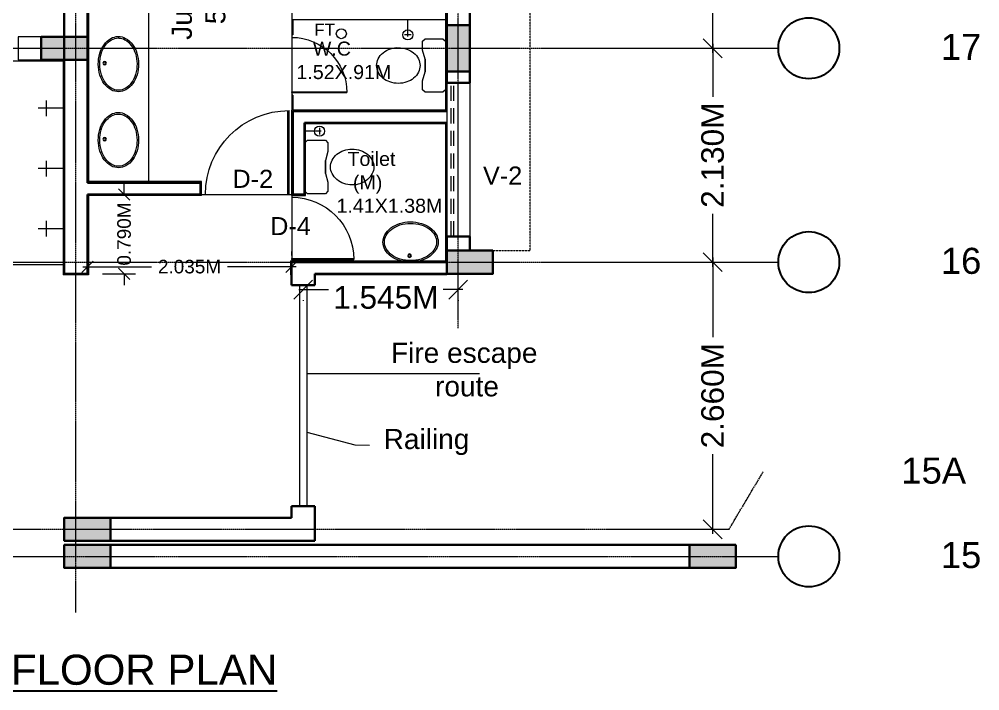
# Model space of a CAD drawing. Header units: metres. Extents: x 1545540 to 2027037, y 435419 to 693806.
# Drawn here: x 1696574 to 1706145, y 470563 to 477250 of the extents above; entities that cross this region are included whole.
import ezdxf

# ---------------------------------------------------------------- set-up
doc = ezdxf.new("R2010")
doc.units = ezdxf.units.M
doc.header["$LTSCALE"] = 1000
doc.header["$PDMODE"] = 35
doc.linetypes.add('CENTER', pattern=[2, 1.25, -0.25, 0.25, -0.25])
doc.linetypes.add('DASHED', pattern=[0.75, 0.5, -0.25])
doc.layers.get('Defpoints').update_dxf_attribs({"lineweight": 18})
for name, color, linetype, lineweight in [('- WALL', 7, 'Continuous', 30), ('Col-Hatch', 9, 'Continuous', 13), ('coloum hatch', 254, 'Continuous', 9), ('Column', 252, 'Continuous', 30), ('CUBICAL TOILET', 160, 'Continuous', 9), ('Door', 54, 'Continuous', 13), ('elevation', 1, 'Continuous', 13), ('Fixture', 44, 'Continuous', 9), ('Furniture', 13, 'Continuous', 13), ('grid', 21, 'CENTER', 15), ('gride dimen', 3, 'Continuous', 13), ('Hidden', 1, 'DASHED', 18), ('PLASTER', 144, 'Continuous', 13), ('Text-1', 240, 'Continuous', 15), ('Text-2', 122, 'Continuous', 25), ('Text-Grid', 1, 'Continuous', 25), ('Ventilator', 6, 'DASHED', 18), ('Wall', 7, 'Continuous', 30), ('Window-Wall', 7, 'Continuous', 18)]:
    doc.layers.add(name, color=color, linetype=linetype, lineweight=lineweight)
doc.layers.add('text', color=7, linetype='Continuous')
doc.styles.add('dim-stylus bt', font='arial.ttf')
doc.styles.add('L120', font='simplex.shx', dxfattribs={"height": 1})
doc.dimstyles.new('1      100 (big)', dxfattribs={"dimscale": 75, "dimtxt": 5, "dimasz": 3.5, "dimexe": 1.5, "dimexo": 2, "dimgap": 1, "dimtad": 0, "dimdec": 3, "dimlfac": 0.001, "dimzin": 0, "dimdsep": 46, "dimtxsty": 'dim-stylus bt', "dimblk": 'OBLIQUE', "dimcen": 0, "dimdle": 0.6, "dimclrd": 256, "dimclre": 7, "dimclrt": 256, "dimadec": 0, "dimazin": 0, "dimtfac": 0.7, "dimtdec": 3, "dimtofl": 0, "dimtmove": 1, "dimatfit": 3, "dimldrblk": 'OPEN90', "dimfxl": 0, "dimtolj": 1, "dimtzin": 0, "dimlwd": 15, "dimlwe": 15, "dimarcsym": 0})
doc.dimstyles.new('Tabrej', dxfattribs={"dimtxt": 0.32, "dimasz": 0.2, "dimexe": 0, "dimexo": 0.15, "dimgap": 0.09, "dimtad": 0, "dimdec": 3, "dimzin": 0, "dimdsep": 46, "dimtxsty": 'dim-stylus bt', "dimblk": 'ARCHTICK', "dimcen": 0, "dimdle": 0.05, "dimclrd": 256, "dimclre": 256, "dimclrt": 7, "dimadec": 0, "dimazin": 0, "dimtfac": 1, "dimtdec": 3, "dimtofl": 0, "dimtmove": 0, "dimatfit": 1, "dimfxl": 0, "dimtolj": 1, "dimtzin": 0, "dimlwd": -1, "dimlwe": -1, "dimarcsym": 0})

# ---------------------------------------------------------------- blocks, each defined once
blk = doc.blocks.new('_Oblique')
at = {"color": 0, "linetype": 'ByBlock', "lineweight": -2}
blk.add_line((-0.5, -0.5), (0.5, 0.5), dxfattribs=at)
blk = doc.blocks.new('*D95')
at = {"layer": 'Defpoints', "color": 0, "ltscale": 50, "transparency": 16777216}
for p in [(1702153.5, 476960.9), (1703483.4, 476960.9), (1702153.5, 474830.9)]:
    blk.add_point(p, dxfattribs=at)
at = {"layer": 'gride dimen', "lineweight": 15, "ltscale": 50, "transparency": 16777216}
for p, q in [((1703483.4, 477005.9), (1703483.4, 476478.6)), ((1703483.4, 474785.9), (1703483.4, 475313.2))]:
    blk.add_line(p, q, dxfattribs=at)
at = {"layer": 'gride dimen', "color": 7, "lineweight": 15, "ltscale": 50, "transparency": 16777216}
for p, q in [((1702303.5, 476960.9), (1703595.9, 476960.9)), ((1702303.5, 474830.9), (1703595.9, 474830.9))]:
    blk.add_line(p, q, dxfattribs=at)
at = {"layer": 'gride dimen', "lineweight": 15, "ltscale": 50, "transparency": 16777216, "xscale": 187.5, "yscale": 187.5, "zscale": 187.5}
for p, rotation in [((1703483.4, 476960.9), 90), ((1703483.4, 474830.9), 270)]:
    blk.add_blockref('_Oblique', p, dxfattribs=dict(at, rotation=rotation))
at = {"layer": 'gride dimen', "ltscale": 50, "transparency": 16777216, "insert": (1703483.4, 475895.9), "char_height": 225, "attachment_point": 5, "rotation": 90, "style": 'dim-stylus bt'}
blk.add_mtext('\\A1;2.130M', dxfattribs=at)
blk = doc.blocks.new('_Open90')
at = {"color": 0, "linetype": 'ByBlock', "lineweight": -2}
for p, q in [((0, 0), (-1, 0)), ((-0.5, 0.5), (0, 0)), ((0, 0), (-0.5, -0.5))]:
    blk.add_line(p, q, dxfattribs=at)
blk = doc.blocks.new('*D96')
at = {"layer": 'Defpoints', "color": 0, "ltscale": 50, "transparency": 16777216}
for p in [(1703483.4, 481060.9), (1703483.4, 481060.9), (1703483.4, 476960.9)]:
    blk.add_point(p, dxfattribs=at)
at = {"layer": 'gride dimen', "lineweight": 15, "ltscale": 50, "transparency": 16777216}
for p, q in [((1703483.4, 481105.9), (1703483.4, 479596.2)), ((1703483.4, 476915.9), (1703483.4, 478425.5))]:
    blk.add_line(p, q, dxfattribs=at)
at = {"layer": 'gride dimen', "color": 7, "lineweight": 15, "ltscale": 50, "transparency": 16777216}
for p, q in [((1703633.4, 481060.9), (1703595.9, 481060.9)), ((1703333.4, 476960.9), (1703370.9, 476960.9))]:
    blk.add_line(p, q, dxfattribs=at)
at = {"layer": 'gride dimen', "lineweight": 15, "ltscale": 50, "transparency": 16777216, "xscale": 187.5, "yscale": 187.5, "zscale": 187.5}
for p, rotation in [((1703483.4, 481060.9), 90), ((1703483.4, 476960.9), 270)]:
    blk.add_blockref('_Oblique', p, dxfattribs=dict(at, rotation=rotation))
at = {"layer": 'gride dimen', "ltscale": 50, "transparency": 16777216, "insert": (1703483.4, 479010.9), "char_height": 225, "attachment_point": 5, "rotation": 90, "style": 'dim-stylus bt'}
blk.add_mtext('\\A1;4.100M', dxfattribs=at)
blk = doc.blocks.new('*D101')
at = {"layer": 'Defpoints', "color": 0, "ltscale": 50, "transparency": 16777216}
for p in [(1702303.5, 474830.9), (1702303.5, 472170.9), (1703483.4, 472170.9)]:
    blk.add_point(p, dxfattribs=at)
at = {"layer": 'gride dimen', "color": 7, "lineweight": 15, "ltscale": 50, "transparency": 16777216}
for p, q in [((1702453.5, 474830.9), (1703595.9, 474830.9)), ((1702453.5, 472170.9), (1703595.9, 472170.9))]:
    blk.add_line(p, q, dxfattribs=at)
at = {"layer": 'gride dimen', "lineweight": 15, "ltscale": 50, "transparency": 16777216}
for p, q in [((1703483.4, 474875.9), (1703483.4, 474083.6)), ((1703483.4, 472125.9), (1703483.4, 472918.2))]:
    blk.add_line(p, q, dxfattribs=at)
at = {"layer": 'gride dimen', "lineweight": 15, "ltscale": 50, "transparency": 16777216, "xscale": 187.5, "yscale": 187.5, "zscale": 187.5}
for p, rotation in [((1703483.4, 474830.9), 90), ((1703483.4, 472170.9), 270)]:
    blk.add_blockref('_Oblique', p, dxfattribs=dict(at, rotation=rotation))
at = {"layer": 'gride dimen', "ltscale": 50, "transparency": 16777216, "insert": (1703483.4, 473500.9), "char_height": 225, "attachment_point": 5, "rotation": 90, "style": 'dim-stylus bt'}
blk.add_mtext('\\A1;2.660M', dxfattribs=at)
blk = doc.blocks.new('*D103')
at = {"layer": 'Defpoints', "color": 0, "ltscale": 50, "transparency": 16777216}
for p in [(1699403.7, 474600.9), (1700948.4, 474600.9), (1700948.4, 474557.1)]:
    blk.add_point(p, dxfattribs=at)
at = {"layer": 'gride dimen', "lineweight": 15, "ltscale": 50, "transparency": 16777216}
for p, q in [((1699358.7, 474557.1), (1699656.8, 474557.1)), ((1700993.4, 474557.1), (1700797.2, 474557.1))]:
    blk.add_line(p, q, dxfattribs=at)
at = {"layer": 'gride dimen', "color": 7, "lineweight": 15, "ltscale": 50, "transparency": 16777216}
for p, q in [((1699403.7, 474450.9), (1699403.7, 474444.6)), ((1700948.4, 474450.9), (1700948.4, 474444.6))]:
    blk.add_line(p, q, dxfattribs=at)
at = {"layer": 'gride dimen', "lineweight": 15, "ltscale": 50, "transparency": 16777216, "xscale": 187.5, "yscale": 187.5, "zscale": 187.5, "rotation": 180}
blk.add_blockref('_Oblique', (1699403.7, 474557.1), dxfattribs=at)
at = {"layer": 'gride dimen', "lineweight": 15, "ltscale": 50, "transparency": 16777216, "xscale": 187.5, "yscale": 187.5, "zscale": 187.5}
blk.add_blockref('_Oblique', (1700948.4, 474557.1), dxfattribs=at)
at = {"layer": 'gride dimen', "ltscale": 50, "transparency": 16777216, "insert": (1700227, 474477.8), "char_height": 225, "attachment_point": 5, "style": 'dim-stylus bt'}
blk.add_mtext('\\A1;1.545M', dxfattribs=at)
blk = doc.blocks.new('CC')
at = {"layer": 'Col-Hatch', "ltscale": 0.05}
blk.add_hatch(color=256, dxfattribs=at).paths.add_polyline_path([(4078.606, 341.3281), (4078.606, 341.0981), (4079.066, 341.0981), (4079.066, 341.3281)])
at = {"layer": 'Column'}
blk.add_lwpolyline([(4078.606, 341.3281), (4079.066, 341.3281), (4079.066, 341.0981), (4078.606, 341.0981)], close=True, dxfattribs=at)
blk = doc.blocks.new('RSA BASIN 2')
for points in [[(10.67, -8.12, 0.12976), (9.97, -5.22, 0.106426), (7.61, -2.47, 0.084431), (4.27, -0.72, 0.073534), (0, 0, 0.073534), (-4.29, -0.55, 0.084431), (-7.7, -2.16, 0.106426), (-10.17, -4.82, 0.12976), (-10.98, -7.69, 0.12976), (-10.28, -10.59, 0.106426), (-7.92, -13.34, 0.084431), (-4.58, -15.09, 0.073534), (-0.31, -15.81, 0.073534), (3.98, -15.26, 0.084431), (7.39, -13.64, 0.106426), (9.85, -10.99, 0.12976)], [(10.08, -7.9, 0.119977), (9.45, -5.5, 0.106426), (7.25, -2.94, 0.084431), (4.08, -1.28, 0.073534), (-0.01, -0.59, 0.073534), (-4.13, -1.12, 0.084431), (-7.36, -2.65, 0.106426), (-9.66, -5.12, 0.12976), (-10.39, -7.7, 0.009633), (-10.39, -7.9, 0.119977), (-9.76, -10.31, 0.106426), (-7.57, -12.87, 0.084431), (-4.4, -14.53, 0.073534), (-0.3, -15.22, 0.073534), (3.82, -14.69, 0.084431), (7.05, -13.16, 0.106426), (9.35, -10.69, 0.12976), (10.08, -8.11, 0.009633)]]:
    blk.add_lwpolyline(points, format="xyb", close=True)
for radius in [0.7, 0.479]:
    blk.add_circle((-0.47, -2.53), radius)
blk = doc.blocks.new('ENGLISH SHEET')
at = {"layer": 'Fixture'}
for p, q in [((4663.7984, 251.204), (4663.773, 251.1785)), ((4663.773, 251.1785), (4663.773, 250.6958)), ((4663.9763, 251.204), (4663.7984, 251.204)), ((4664.0017, 251.1785), (4663.9763, 251.204)), ((4664.0017, 251.0896), (4664.0017, 251.1785)), ((4663.9763, 251.0007), (4664.0017, 251.0896)), ((4663.9763, 250.8737), (4663.9763, 251.0007)), ((4663.9763, 251.0007), (4663.9763, 250.8737)), ((4664.0017, 250.7847), (4663.9763, 250.8737)), ((4664.0017, 250.6958), (4664.0017, 250.7847)), ((4663.773, 250.6958), (4663.7984, 250.6704)), ((4663.7984, 250.6704), (4663.9763, 250.6704)), ((4663.9763, 250.6704), (4664.0017, 250.6958))]:
    blk.add_line(p, q, dxfattribs=at)
blk.add_lwpolyline([(4664.459, 250.9372, 0.117036), (4664.4433, 251.0034, 0.104338), (4664.3958, 251.0629, 0.09029), (4664.3208, 251.1047, 0.09898), (4664.2431, 251.115, 0.08237), (4664.1586, 251.101, 0.09029), (4664.0904, 251.0629, 0.104338), (4664.0428, 251.0034, 0.117036), (4664.0271, 250.9372, 0.117036), (4664.0428, 250.8709, 0.104338), (4664.0904, 250.8114, 0.09029), (4664.1586, 250.7733, 0.08237), (4664.2431, 250.7593, 0.08237), (4664.3275, 250.7733, 0.09029), (4664.3958, 250.8114, 0.104338), (4664.4433, 250.8709, 0.117036)], format="xyb", close=True, dxfattribs=at)
blk = doc.blocks.new('RH 1200')
for p, q in [((20.99, 0), (20.99, 43.31)), ((21.65, 0), (21.65, 43.31)), ((21.65, 0), (20.99, 0))]:
    blk.add_line(p, q)
at = {"extrusion": (0, 0, -1)}
blk.add_ellipse((21.65, 0), major_axis=(-30.62, 30.62), ratio=1, start_param=5.497787, end_param=7.068583, dxfattribs=at)
blk = doc.blocks.new('HJK')
at = {"layer": 'Door', "ltscale": 20}
blk.add_line((3658.2334, -481.1198), (3658.9084, -481.1198), dxfattribs=at)
at = {"layer": 'Door', "ltscale": 20, "xscale": 0.014287499999341, "yscale": 0.014287499999341, "zscale": 0.014287499999341, "rotation": 359.999999999943}
blk.add_blockref('RH 1200', (3658.5713, -481.1198), dxfattribs=at)
blk = doc.blocks.new('_ArchTick')
at = {"color": 0, "const_width": 0.15}
blk.add_lwpolyline([(-0.5, -0.5), (0.5, 0.5)], dxfattribs=at)
blk = doc.blocks.new('*D772')
at = {"layer": 'Defpoints', "color": 0, "ltscale": 50, "transparency": 16777216}
for p in [(1697253.4, 474785.7), (1697253.4, 474785.7), (1699288.4, 474785.7)]:
    blk.add_point(p, dxfattribs=at)
at = {"layer": 'gride dimen', "color": 7, "lineweight": 15, "ltscale": 50, "transparency": 16777216}
for p, q in [((1697253.4, 474935.7), (1697253.4, 474898.2)), ((1699288.4, 474935.7), (1699288.4, 474898.2))]:
    blk.add_line(p, q, dxfattribs=at)
at = {"layer": 'gride dimen', "lineweight": 15, "ltscale": 50, "transparency": 16777216}
for p, q in [((1697208.4, 474785.7), (1697891.3, 474785.7)), ((1699333.4, 474785.7), (1698650.5, 474785.7))]:
    blk.add_line(p, q, dxfattribs=at)
at = {"layer": 'gride dimen', "lineweight": 15, "ltscale": 50, "transparency": 16777216, "xscale": 112.5, "yscale": 112.5, "zscale": 112.5}
for p, rotation in [((1697253.4, 474785.7), 179.9999997233019), ((1699288.4, 474785.7), 359.9999997233019)]:
    blk.add_blockref('_Oblique', p, dxfattribs=dict(at, rotation=rotation))
at = {"layer": 'gride dimen', "ltscale": 50, "transparency": 16777216, "insert": (1698270.9, 474785.7), "char_height": 135, "attachment_point": 5, "rotation": 360, "style": 'dim-stylus bt'}
blk.add_mtext('\\A1;2.035M', dxfattribs=at)
blk = doc.blocks.new('*D773')
at = {"layer": 'Defpoints', "color": 0, "ltscale": 50, "transparency": 16777216}
for p in [(1697253.4, 475505.9), (1697619.4, 475505.9), (1697253.4, 474715.9)]:
    blk.add_point(p, dxfattribs=at)
at = {"layer": 'gride dimen', "lineweight": 15, "ltscale": 50, "transparency": 16777216}
for p, q in [((1697619.4, 475505.9), (1697619.4, 475618.4)), ((1697619.4, 474715.9), (1697619.4, 474603.4))]:
    blk.add_line(p, q, dxfattribs=at)
at = {"layer": 'gride dimen', "color": 7, "lineweight": 15, "ltscale": 50, "transparency": 16777216}
for p, q in [((1697403.4, 475505.9), (1697731.9, 475505.9)), ((1697403.4, 474715.9), (1697731.9, 474715.9))]:
    blk.add_line(p, q, dxfattribs=at)
at = {"layer": 'gride dimen', "lineweight": 15, "ltscale": 50, "transparency": 16777216, "xscale": 112.5, "yscale": 112.5, "zscale": 112.5}
for p, rotation in [((1697619.4, 475505.9), 270), ((1697619.4, 474715.9), 90)]:
    blk.add_blockref('_Oblique', p, dxfattribs=dict(at, rotation=rotation))
at = {"layer": 'gride dimen', "ltscale": 50, "transparency": 16777216, "insert": (1697619.4, 475110.9), "char_height": 135, "attachment_point": 5, "rotation": 90, "style": 'dim-stylus bt'}
blk.add_mtext('\\A1;0.790M', dxfattribs=at)

msp = doc.modelspace()

# ---------------------------------------------------------------- linework, layer by layer
at = {"layer": '- WALL'}
for p, q in [((1697023.4109, 480945.8609), (1697023.4108, 474715.8608)), ((1697253.4109, 480945.8609), (1697253.4108, 475620.8609)), ((1700833.4108, 476333.8609), (1699300.9109, 476333.8609)), ((1699300.9109, 475505.8609), (1699300.9109, 476333.8609)), ((1700833.4108, 476218.8609), (1699415.9109, 476218.8609)), ((1699415.9109, 475505.8609), (1699415.9109, 476218.8609)), ((1698378.8178, 475620.8609), (1697253.4108, 475620.8609)), ((1698378.8178, 475620.8609), (1698378.8178, 475505.8609)), ((1697253.4108, 475505.8609), (1697253.4108, 474715.8608)), ((1698378.8178, 475505.8609), (1697253.4108, 475505.8609)), ((1699300.9109, 475505.8609), (1699415.9109, 475505.8609)), ((1701063.4109, 474945.8608), (1700833.4109, 474945.8608)), ((1699288.4103, 474830.8609), (1700833.4108, 474830.8609)), ((1699288.4103, 474830.8609), (1699288.4103, 474600.8608)), ((1697253.4108, 474715.8608), (1697023.4108, 474715.8608)), ((1700833.4108, 474715.8608), (1699518.4103, 474715.8608)), ((1699518.4103, 474600.8608), (1699288.4103, 474600.8608)), ((1699518.4103, 472400.8609), (1699288.4103, 472400.8609)), ((1701138.4108, 472015.8609), (1697253.4108, 472015.8609)), ((1703253.4108, 472015.8609), (1701138.4108, 472015.8609)), ((1703253.4108, 472015.8609), (1701138.4108, 472015.8609)), ((1703253.4108, 471785.8609), (1697253.4108, 471785.8609))]:
    msp.add_line(p, q, dxfattribs=at)
at = {"layer": '- WALL', "ltscale": 0.05}
for p, q in [((1697253.4108, 472285.8609), (1699288.4103, 472285.8609)), ((1699518.4103, 472285.8609), (1699518.4103, 472055.8609)), ((1697253.4108, 472055.8609), (1699518.4103, 472055.8609))]:
    msp.add_line(p, q, dxfattribs=at)
at = {"layer": '- WALL'}
msp.add_lwpolyline([(1701063.4109, 479302.8609), (1701063.4109, 477190.8608), (1700833.4109, 477190.8608), (1700833.4108, 479302.8609)], dxfattribs=at)
for points in [[(1700833.4108, 476615.8608), (1701063.4109, 476615.8608), (1701063.4109, 476730.8608), (1700833.4108, 476730.8608)], [(1700833.4108, 475087.8608), (1701063.4108, 475087.8608), (1701063.4108, 474945.8608), (1700833.4108, 474945.8608)]]:
    msp.add_lwpolyline(points, close=True, dxfattribs=at)
at = {"layer": 'CUBICAL TOILET', "ltscale": 0.05}
for p, q in [((1699288.9108, 477411.3609), (1699288.9108, 477094.8609)), ((1700821.4109, 477243.8609), (1699301.4108, 477243.8609)), ((1699301.4108, 477243.8609), (1699301.4108, 477094.8609)), ((1699301.4108, 477094.8609), (1699288.9108, 477094.8609)), ((1699288.9108, 476494.8609), (1699288.9108, 476345.8609)), ((1699301.4108, 476494.8609), (1699288.9108, 476494.8609)), ((1699301.4108, 476494.8609), (1699301.4108, 476345.8609)), ((1700821.4108, 476333.8609), (1699415.4108, 476333.8609))]:
    msp.add_line(p, q, dxfattribs=at)
at = {"layer": 'Fixture'}
for p, q in [((1697865.4109, 475632.8609), (1697865.4109, 478086.3609)), ((1696844.7922, 476285.2798), (1696844.7922, 476441.4419)), ((1697023.4108, 476363.3608), (1696761.6465, 476363.3608)), ((1697023.4108, 475763.3608), (1696761.6465, 475763.3608)), ((1696844.7922, 475685.2798), (1696844.7922, 475841.4419)), ((1696844.7922, 475085.2798), (1696844.7922, 475241.4419)), ((1697023.4108, 475163.3608), (1696761.6465, 475163.3608)), ((1696423.4109, 474807.2597), (1697023.4108, 474807.2597))]:
    msp.add_line(p, q, dxfattribs=at)
at = {"layer": 'Furniture', "ltscale": 0.05}
for p, q in [((1700446.4108, 477078.0194), (1700446.4108, 477243.8609)), ((1700480.5694, 477093.8609), (1700412.2523, 477093.8609)), ((1700821.4108, 476345.8609), (1700446.4108, 476345.8609)), ((1699581.7523, 476135.699), (1699415.9109, 476135.699)), ((1699565.9109, 476169.8575), (1699565.9109, 476101.5404))]:
    msp.add_line(p, q, dxfattribs=at)
for centre in [(1699783.4109, 477105.8609), (1700446.4108, 477093.8609), (1699565.9109, 476135.699)]:
    msp.add_circle(centre, 50, dxfattribs=at)
at = {"layer": 'grid', "ltscale": 0.01}
for p, q in [((1697138.4108, 471340.8062), (1697138.4108, 482684.5285)), ((1700948.4108, 474173.9906), (1700948.4108, 482684.5285)), ((1688515.2701, 476960.8608), (1704137.6086, 476960.8608)), ((1688515.2701, 474830.8609), (1704137.6086, 474830.8609)), ((1699518.4103, 474600.8608), (1699518.4103, 474715.8608)), ((1703646.2428, 472170.8609), (1703986.1078, 472742.3095)), ((1699288.4103, 472400.8609), (1699288.4103, 472285.8609)), ((1699518.4103, 472400.8609), (1699518.4103, 472285.8609)), ((1690462.8685, 472170.8609), (1703646.2428, 472170.8609)), ((1686612.0086, 471900.8609), (1704137.6086, 471900.8609))]:
    msp.add_line(p, q, dxfattribs=at)
at = {"layer": 'Hidden', "color": 1, "ltscale": 0.005}
for p, q in [((1701663.4108, 474945.8608), (1701663.4108, 480945.8609)), ((1701063.4109, 474945.8608), (1701663.4108, 474945.8608))]:
    msp.add_line(p, q, dxfattribs=at)
at = {"layer": 'PLASTER', "ltscale": 0.05}
for p, q in [((1700821.4108, 480933.8609), (1700821.4108, 476345.8609)), ((1697265.4109, 477983.8609), (1697265.4109, 475632.8609)), ((1697011.4108, 476833.8608), (1693685.4108, 476833.8608)), ((1697011.4108, 476833.8608), (1697011.4108, 474703.8608)), ((1700821.4109, 476345.8609), (1699288.9109, 476345.8609)), ((1699288.9109, 475493.8608), (1699288.9109, 476345.8609)), ((1700821.4108, 476206.8608), (1699427.9109, 476206.8608)), ((1699427.9109, 475493.8608), (1699427.9109, 476206.8608)), ((1700821.4108, 476206.8608), (1700821.4109, 474842.8609)), ((1698390.8178, 475632.8609), (1697265.4109, 475632.8609)), ((1698390.8178, 475493.8609), (1698390.8178, 475632.8609)), ((1697265.4108, 475493.8609), (1697265.4108, 474703.8608)), ((1698390.8178, 475493.8609), (1697265.4108, 475493.8609)), ((1699288.9109, 475493.8608), (1699427.9109, 475493.8608)), ((1699276.4103, 474842.8609), (1700821.4109, 474842.8609)), ((1699276.4103, 474842.8609), (1699276.4103, 474703.8608)), ((1697265.4108, 474703.8608), (1697011.4108, 474703.8608)), ((1700833.4108, 474703.8608), (1699518.4103, 474703.8608))]:
    msp.add_line(p, q, dxfattribs=at)
at = {"layer": 'Text-Grid'}
for centre in [(1704441.3763, 476960.8608), (1704441.3763, 474830.8609), (1704441.3763, 471900.8609)]:
    msp.add_circle(centre, 303.7677, dxfattribs=at)
at = {"layer": 'Ventilator', "ltscale": 0.3}
for p, q in [((1700878.4109, 475087.8608), (1700878.4109, 476615.8608)), ((1700903.4109, 475087.8608), (1700903.4109, 476615.8608))]:
    msp.add_line(p, q, dxfattribs=at)
at = {"layer": 'Ventilator', "ltscale": 0.01}
for p, q in [((1699365.9103, 474600.8608), (1699365.9103, 472400.8609)), ((1699440.9103, 474600.8608), (1699440.9103, 472400.8609))]:
    msp.add_line(p, q, dxfattribs=at)
at = {"layer": 'Wall', "ltscale": 0.05}
for p, q in [((1699518.4103, 474600.8608), (1699518.4103, 474715.8608)), ((1699288.4103, 472400.8609), (1699288.4103, 472285.8609)), ((1699518.4103, 472400.8609), (1699518.4103, 472285.8609))]:
    msp.add_line(p, q, dxfattribs=at)
at = {"layer": 'Window-Wall'}
for p, q in [((1700833.4108, 476615.8608), (1700833.4108, 475087.8608)), ((1701063.4109, 476615.8608), (1700833.4108, 476615.8608)), ((1700948.4109, 475087.8608), (1700948.4109, 476615.8608)), ((1701063.4109, 476615.8608), (1701063.4108, 475087.8608))]:
    msp.add_line(p, q, dxfattribs=at)
msp.add_lwpolyline([(1696793.4108, 476845.8609), (1696793.4108, 477075.8608), (1696563.4108, 477075.8608), (1696563.4108, 476845.8609)], close=True, dxfattribs=at)

# ---------------------------------------------------------------- block references
at = {"layer": 'coloum hatch', "ltscale": 0.05, "xscale": -999.9999998279076, "yscale": 999.9999998279076, "zscale": 999.9999998279076, "rotation": 90}
msp.add_blockref('CC', (2042161.5196, 4555796.88), dxfattribs=at)
at = {"layer": 'coloum hatch', "ltscale": 0.05, "xscale": -999.9999998279076, "yscale": 999.9999998279076, "zscale": 999.9999998279076}
for p in [(5775859.43, 135747.752), (5779899.43, 133617.7521), (5776089.43, 130957.7521), (5776089.43, 130687.7521), (5776089.43, 130687.7521), (5782319.43, 130687.7521), (5782319.43, 130687.7521)]:
    msp.add_blockref('CC', p, dxfattribs=at)
at = {"layer": 'Door', "rotation": 270}
for p, xscale, yscale, zscale in [((2126950.956, 3728857.8906), 888.8888887354885, 888.8888887354885, 888.8888887354885), ((2180408.7116, 4133739.2693), 999.9999998279076, 999.9999998279076, 999.9999998279076)]:
    msp.add_blockref('HJK', p, dxfattribs=dict(at, xscale=xscale, yscale=yscale, zscale=zscale))
at = {"layer": 'Door', "xscale": 1348.148147915624, "yscale": 1348.148147915624, "zscale": 1348.148147915624}
msp.add_blockref('HJK', (-3233449.7772, 1124126.6294), dxfattribs=at)
at = {"layer": 'elevation', "xscale": -999.9999998279076, "yscale": 999.9999998279076, "zscale": 999.9999998279076}
msp.add_blockref('ENGLISH SHEET', (6364594.4377, 225851.6859), dxfattribs=at)
at = {"layer": 'elevation', "xscale": -999.9999998279076, "yscale": 999.9999998279076, "zscale": 999.9999998279076, "rotation": 180}
msp.add_blockref('ENGLISH SHEET', (-2964351.7879, 726716.0385), dxfattribs=at)
at = {"layer": 'Fixture', "yscale": 25.39999999061718, "zscale": 25.39999999125772}
for p, xscale, rotation in [((1697361.6117, 476801.7766), -25.39999999146533, 89.25539804738914), ((1697361.6117, 476044.5879), -25.39999999146533, 89.25539804738914), ((1700474.4869, 474830.8378), -25.39999999237473, 179.2553980474157)]:
    msp.add_blockref('RSA BASIN 2', p, dxfattribs=dict(at, xscale=xscale, rotation=rotation))

# ---------------------------------------------------------------- texts
at = {"layer": 'text', "width": 4322.064043, "attachment_point": 1, "style": 'L120'}
for s, insert, char_height, rotation in [("{\\fArial|b0|i0|c0|p34;Junior Boys' Toilet\\P  5.260 x 3.580}", (1698094.2701, 477044.9048), 200, 90), ('{\\fArial|b0|i0|c0|p34;   W.C\\P1.52X.91M}', (1699336.1056, 477027.4768), 140, 0.00000001), ('{\\fArial|b0|i0|c0|p34;  Toilet\\P   (M)\\P1.41X1.38M}', (1699735.8469, 475929.3124), 140, 0.00000001)]:
    msp.add_mtext(s, dxfattribs=dict(at, insert=insert, char_height=char_height, rotation=rotation))
at = {"layer": 'text', "ltscale": 0.05, "char_height": 200, "width": 4832.064043, "attachment_point": 1, "rotation": 0.00000001, "style": 'L120'}
for s, insert in [('\\pi1703.4;{\\fArial|b0|i0|c0|p34;Fire escape\\P\\pi2064.6; route}', (1698574.9225, 474027.8628)), ('\\pi2009.3;{\\fArial|b0|i0|c0|p34;Railing}', (1698195.9039, 473169.6562))]:
    msp.add_mtext(s, dxfattribs=dict(at, insert=insert))
at = {"layer": 'text', "insert": (1692326.2349, 470922.5856), "char_height": 300, "width": 7378.109398, "attachment_point": 1, "style": 'L120'}
msp.add_mtext('\\pi602.39;{\\fArial|b0|i0|c0|p34;\\LTOILET GROUND FLOOR PLAN}', dxfattribs=at)
at = {"layer": 'Text-1', "char_height": 180, "width": 6841.77004, "attachment_point": 1, "style": 'L120'}
for s, insert, rotation in [('{\\fArial|b0|i0|c0|p34;D-2}', (1698698.9621, 475750.891), 0.00000001), ('{\\fArial|b0|i0|c0|p34;V-2}', (1701194.6242, 475783.1987), 359.99999966), ('{\\fArial|b0|i0|c0|p34;D-4}', (1699074.652, 475279.9292), 0.00000001)]:
    msp.add_mtext(s, dxfattribs=dict(at, insert=insert, rotation=rotation))
at = {"layer": 'Text-2', "ltscale": 0.05, "insert": (1699514.5052, 477205.584), "char_height": 120, "width": 6841.77004, "attachment_point": 1, "rotation": 0.00000001, "style": 'L120'}
msp.add_mtext('{\\fArial|b0|i0|c0|p34;FT}', dxfattribs=at)
at = {"layer": 'Text-Grid', "char_height": 259.746605, "width": 3486.422868, "attachment_point": 3, "rotation": 359.99999997, "style": 'L120'}
for s, insert in [('{\\fArial|b0|i0|c0|p34;17}', (1706159.8346, 477104.0201)), ('{\\fArial|b0|i0|c0|p34;16}', (1706159.8346, 474974.0201)), ('{\\fArial|b0|i0|c0|p34;15A}', (1706008.3338, 472885.4688)), ('{\\fArial|b0|i0|c0|p34;15}', (1706159.8346, 472044.0201))]:
    msp.add_mtext(s, dxfattribs=dict(at, insert=insert))

# ---------------------------------------------------------------- dimensions: what is measured, and where the dimension line sits
at = {"layer": 'gride dimen', "ltscale": 50}
for base, p1, p2, picture, middle in [((1703483.4108, 481060.8609), (1703483.4108, 476960.8608), (1703483.4108, 481060.8609), '*D96', (1703483.4108, 479010.8608)), ((1703483.4108, 476960.8608), (1702153.4956, 474830.8609), (1702153.4956, 476960.8608), '*D95', (1703483.4108, 475895.8608))]:
    dim = msp.add_linear_dim(base=base, p1=p1, p2=p2, angle=90, dimstyle='1      100 (big)', override={"dimtxt": 3, "dimasz": 2.5, "dimpost": 'M\\X'}, dxfattribs=at)
    dim.commit()
    dim.dimension.update_dxf_attribs({"geometry": picture, "text_midpoint": middle})
for p1, p2, distance, override, picture, middle in [((1697253.4108, 474715.8608), (1697253.4108, 475505.8609), -365.9871, {"dimtxt": 1.8, "dimasz": 1.5, "dimpost": 'M\\X'}, '*D773', (1697619.3979, 475110.8609)), ((1699288.4103, 474785.7104), (1697253.4108, 474785.7104), 0, {"dimtxt": 1.8, "dimasz": 1.5, "dimpost": 'M\\X'}, '*D772', (1698270.9106, 474785.7104)), ((1702303.4956, 474830.8609), (1702303.4956, 472170.8609), 1179.9152, {"dimtxt": 3, "dimasz": 2.5, "dimpost": 'M\\X'}, '*D101', (1703483.4108, 473500.8609))]:
    dim = msp.add_aligned_dim(p1=p1, p2=p2, distance=distance, dimstyle='1      100 (big)', override=override, dxfattribs=at)
    dim.commit()
    dim.dimension.update_dxf_attribs({"geometry": picture, "text_midpoint": middle})
dim = msp.add_linear_dim(base=(1700948.4108, 474557.0971), p1=(1699403.6606, 474600.8608), p2=(1700948.4108, 474600.8608), dimstyle='1      100 (big)', override={"dimtxt": 3, "dimasz": 2.5, "dimpost": 'M\\X'}, dxfattribs=at)
dim.commit()
dim.dimension.update_dxf_attribs({"geometry": '*D103', "text_midpoint": (1700227.0468, 474477.8015), "dimtype": 160})

# ---------------------------------------------------------------- leaders
at = {"layer": 'elevation', "ltscale": 0.05}
for points in [[(1699440.9103, 473722.7092), (1701159.8324, 473722.7092)], [(1699440.9103, 473136.3381), (1699917.4202, 473011.5762), (1700064.9476, 473009.4113)]]:
    msp.add_leader(points, dimstyle='Tabrej', override={"dimgap": 0.09, "dimtad": 0}, dxfattribs=at)

doc.saveas('drawing.dxf')
